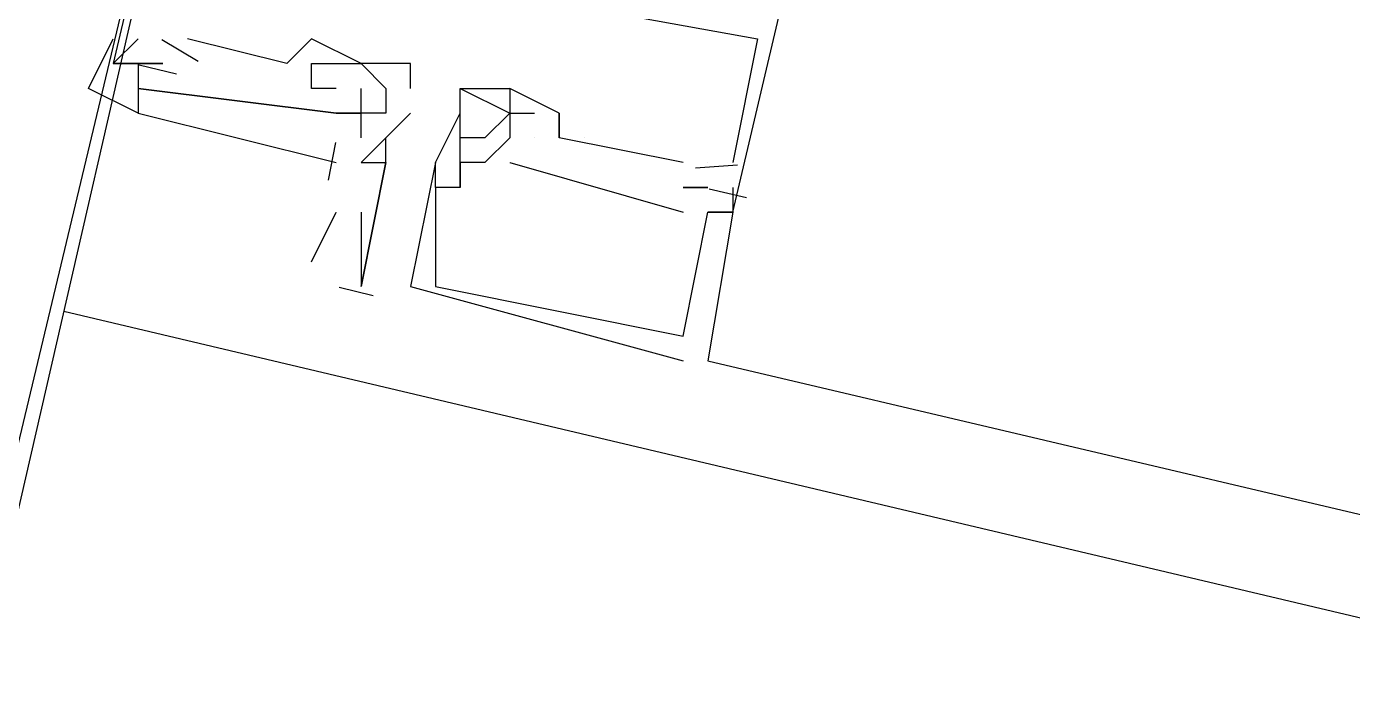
# Model space of a CAD drawing. Header units: feet. Extents: x -84 to 198, y -22 to 181.
# Drawn here: x 93.807 to 94.52, y 28.175 to 28.531 of the extents above; entities that cross this region are included whole.
import ezdxf

# ---------------------------------------------------------------- set-up
doc = ezdxf.new("R2010")
doc.units = ezdxf.units.FT
doc.layers.add('A-LINEA', color=7, linetype='CONTINUOUS')
doc.layers.add('A-MURO-CONCRETO', color=8, linetype='CONTINUOUS')

msp = doc.modelspace()

# ---------------------------------------------------------------- linework, layer by layer
at = {"layer": 'A-LINEA'}
for p, q in [((93.8667, 28.5244), (93.8667, 28.5244)), ((93.8667, 28.5244), (93.8667, 28.5244)), ((93.8667, 28.5244), (93.8667, 28.5244)), ((93.8991, 28.5123), (93.8795, 28.5239)), ((93.8991, 28.5123), (93.8795, 28.5239)), ((93.8991, 28.5123), (93.8795, 28.5239)), ((93.8933, 28.5244), (93.8933, 28.5244)), ((93.8933, 28.5244), (93.8933, 28.5244)), ((93.8933, 28.5244), (93.8933, 28.5244)), ((93.96, 28.5244), (93.96, 28.5244)), ((93.96, 28.5244), (93.96, 28.5244)), ((93.96, 28.5244), (93.96, 28.5244)), ((93.96, 28.5244), (93.96, 28.5244)), ((93.96, 28.5244), (93.96, 28.5244)), ((93.96, 28.5244), (93.96, 28.5244)), ((94.2, 28.5244), (94.2, 28.5244)), ((94.2, 28.5244), (94.2, 28.5244)), ((94.2, 28.5244), (94.2, 28.5244)), ((93.8533, 28.5111), (93.8533, 28.5111)), ((93.8533, 28.5111), (93.8533, 28.5111)), ((93.8533, 28.5111), (93.8533, 28.5111)), ((93.8533, 28.5111), (93.8533, 28.5111)), ((93.8533, 28.5111), (93.8533, 28.5111)), ((93.8533, 28.5111), (93.8533, 28.5111)), ((93.8533, 28.5111), (93.8533, 28.5111)), ((93.8667, 28.5111), (93.8667, 28.5111)), ((93.8667, 28.5111), (93.8667, 28.5111)), ((93.8667, 28.5111), (93.8667, 28.5111)), ((93.8667, 28.5111), (93.8667, 28.5111)), ((93.8667, 28.5111), (93.8667, 28.5111)), ((93.8667, 28.5111), (93.8667, 28.5111)), ((93.88, 28.5111), (93.88, 28.5111)), ((93.88, 28.5111), (93.88, 28.5111)), ((93.88, 28.5111), (93.88, 28.5111)), ((93.9467, 28.5111), (93.9467, 28.5111)), ((93.9467, 28.5111), (93.9467, 28.5111)), ((93.9467, 28.5111), (93.9467, 28.5111)), ((93.96, 28.5111), (93.96, 28.5111)), ((93.96, 28.5111), (93.96, 28.5111)), ((93.96, 28.5111), (93.96, 28.5111)), ((93.96, 28.5111), (93.96, 28.5111)), ((93.96, 28.5111), (93.96, 28.5111)), ((93.96, 28.5111), (93.96, 28.5111)), ((93.9733, 28.5111), (93.9733, 28.5111)), ((93.9733, 28.5111), (93.9733, 28.5111)), ((93.9733, 28.5111), (93.9733, 28.5111)), ((93.9867, 28.5111), (93.9867, 28.5111)), ((93.9867, 28.5111), (93.9867, 28.5111)), ((93.9867, 28.5111), (93.9867, 28.5111)), ((93.9867, 28.5111), (93.9867, 28.5111)), ((93.9867, 28.5111), (93.9867, 28.5111)), ((94.0133, 28.5111), (94.0133, 28.5111)), ((93.8873, 28.5054), (93.8673, 28.5102)), ((93.8873, 28.5054), (93.8673, 28.5102)), ((93.8873, 28.5054), (93.8673, 28.5102)), ((93.8667, 28.4978), (93.8667, 28.4978)), ((93.8667, 28.4978), (93.8667, 28.4978)), ((93.8667, 28.4978), (93.8667, 28.4978)), ((93.96, 28.4978), (93.96, 28.4978)), ((93.96, 28.4978), (93.96, 28.4978)), ((93.96, 28.4978), (93.96, 28.4978)), ((93.9733, 28.4978), (93.9733, 28.4978)), ((93.9733, 28.4978), (93.9733, 28.4978)), ((93.9733, 28.4978), (93.9733, 28.4978)), ((93.9867, 28.4978), (93.9867, 28.4978)), ((93.9867, 28.4978), (93.9867, 28.4978)), ((93.9867, 28.4978), (93.9867, 28.4978)), ((94, 28.4978), (94, 28.4978)), ((94.0133, 28.4978), (94.0133, 28.4978)), ((94.04, 28.4978), (94.04, 28.4978)), ((94.04, 28.4978), (94.04, 28.4978)), ((94.04, 28.4978), (94.04, 28.4978)), ((94.04, 28.4978), (94.04, 28.4978)), ((94.04, 28.4978), (94.04, 28.4978)), ((94.04, 28.4978), (94.04, 28.4978)), ((94.0667, 28.4978), (94.0667, 28.4978)), ((94.0667, 28.4978), (94.0667, 28.4978)), ((94.0667, 28.4978), (94.0667, 28.4978)), ((94.0667, 28.4978), (94.0667, 28.4978)), ((94.0667, 28.4978), (94.0667, 28.4978)), ((94.0667, 28.4978), (94.0667, 28.4978)), ((93.9733, 28.4844), (93.9733, 28.4844)), ((93.9733, 28.4844), (93.9733, 28.4844)), ((93.9733, 28.4844), (93.9733, 28.4844)), ((93.9733, 28.4844), (93.9733, 28.4844)), ((93.9733, 28.4844), (93.9733, 28.4844)), ((93.9733, 28.4844), (93.9733, 28.4844)), ((93.9733, 28.4844), (93.9733, 28.4844)), ((93.9733, 28.4844), (93.9733, 28.4844)), ((93.9867, 28.4844), (93.9867, 28.4844)), ((93.9867, 28.4844), (93.9867, 28.4844)), ((93.9867, 28.4844), (93.9867, 28.4844)), ((93.9867, 28.4844), (93.9867, 28.4844)), ((93.9867, 28.4844), (93.9867, 28.4844)), ((93.9867, 28.4844), (93.9867, 28.4844)), ((93.9867, 28.4844), (93.9867, 28.4844)), ((94, 28.4844), (94, 28.4844)), ((94.0133, 28.4844), (94.0133, 28.4844)), ((94.04, 28.4844), (94.04, 28.4844)), ((94.04, 28.4844), (94.04, 28.4844)), ((94.04, 28.4844), (94.04, 28.4844)), ((94.04, 28.4844), (94.04, 28.4844)), ((94.04, 28.4844), (94.04, 28.4844)), ((94.04, 28.4844), (94.04, 28.4844)), ((94.0667, 28.4844), (94.0667, 28.4844)), ((94.0667, 28.4844), (94.0667, 28.4844)), ((94.0667, 28.4844), (94.0667, 28.4844)), ((94.0667, 28.4844), (94.0667, 28.4844)), ((94.0667, 28.4844), (94.0667, 28.4844)), ((94.0667, 28.4844), (94.0667, 28.4844)), ((94.0667, 28.4844), (94.0667, 28.4844)), ((94.0667, 28.4844), (94.0667, 28.4844)), ((94.0667, 28.4844), (94.0667, 28.4844)), ((94.08, 28.4844), (94.08, 28.4844)), ((94.08, 28.4844), (94.08, 28.4844)), ((94.08, 28.4844), (94.08, 28.4844)), ((94.0933, 28.4844), (94.0933, 28.4844)), ((94.0933, 28.4844), (94.0933, 28.4844)), ((94.0933, 28.4844), (94.0933, 28.4844)), ((94.0933, 28.4844), (94.0933, 28.4844)), ((94.0933, 28.4844), (94.0933, 28.4844)), ((94.0933, 28.4844), (94.0933, 28.4844)), ((93.9691, 28.4483), (93.9731, 28.4686)), ((93.9691, 28.4483), (93.9731, 28.4686)), ((93.9691, 28.4483), (93.9731, 28.4686)), ((93.9867, 28.4711), (93.9867, 28.4711)), ((94, 28.4711), (94, 28.4711)), ((94, 28.4711), (94, 28.4711)), ((94.04, 28.4711), (94.04, 28.4711)), ((94.04, 28.4711), (94.04, 28.4711)), ((94.04, 28.4711), (94.04, 28.4711)), ((94.04, 28.4711), (94.04, 28.4711)), ((94.04, 28.4711), (94.04, 28.4711)), ((94.04, 28.4711), (94.04, 28.4711)), ((94.0667, 28.4711), (94.0533, 28.4578)), ((94.0533, 28.4711), (94.0533, 28.4711)), ((94.0667, 28.4711), (94.0533, 28.4578)), ((94.0533, 28.4711), (94.0533, 28.4711)), ((94.0667, 28.4711), (94.0533, 28.4578)), ((94.0533, 28.4711), (94.0533, 28.4711)), ((94.0667, 28.4711), (94.0667, 28.4711)), ((94.0667, 28.4711), (94.0667, 28.4711)), ((94.0667, 28.4711), (94.0667, 28.4711)), ((94.0667, 28.4711), (94.0667, 28.4711)), ((94.0667, 28.4711), (94.0667, 28.4711)), ((94.0667, 28.4711), (94.0667, 28.4711)), ((94.08, 28.4711), (94.08, 28.4711)), ((94.08, 28.4711), (94.08, 28.4711)), ((94.08, 28.4711), (94.08, 28.4711)), ((94.08, 28.4711), (94.08, 28.4711)), ((94.08, 28.4711), (94.08, 28.4711)), ((94.08, 28.4711), (94.08, 28.4711)), ((94.16, 28.4578), (94.0933, 28.4711)), ((94.0933, 28.4711), (94.0933, 28.4711)), ((94.0933, 28.4711), (94.0933, 28.4711)), ((94.16, 28.4578), (94.0933, 28.4711)), ((94.0933, 28.4711), (94.0933, 28.4711)), ((94.0933, 28.4711), (94.0933, 28.4711)), ((94.16, 28.4578), (94.0933, 28.4711)), ((94.0933, 28.4711), (94.0933, 28.4711)), ((94.0933, 28.4711), (94.0933, 28.4711)), ((94.1067, 28.4711), (94.1067, 28.4711)), ((94.1067, 28.4711), (94.1067, 28.4711)), ((94.1067, 28.4711), (94.1067, 28.4711)), ((93.9867, 28.4578), (93.9867, 28.4578)), ((94, 28.4578), (94, 28.4578)), ((94, 28.4578), (94, 28.4578)), ((94.0267, 28.4578), (94.0267, 28.4578)), ((94.0267, 28.4578), (94.0267, 28.4578)), ((94.0267, 28.4578), (94.0267, 28.4578)), ((94.0267, 28.4578), (94.0267, 28.4578)), ((94.0267, 28.4578), (94.0267, 28.4578)), ((94.0267, 28.4578), (94.0267, 28.4578)), ((94.04, 28.4578), (94.04, 28.4578)), ((94.04, 28.4578), (94.04, 28.4578)), ((94.04, 28.4578), (94.04, 28.4578)), ((94.04, 28.4578), (94.04, 28.4578)), ((94.04, 28.4578), (94.04, 28.4578)), ((94.04, 28.4578), (94.04, 28.4578)), ((94.04, 28.4578), (94.04, 28.4578)), ((94.04, 28.4578), (94.04, 28.4578)), ((94.04, 28.4578), (94.04, 28.4578)), ((94.0533, 28.4578), (94.0533, 28.4578)), ((94.0533, 28.4578), (94.0533, 28.4578)), ((94.0533, 28.4578), (94.0533, 28.4578)), ((94.0533, 28.4578), (94.0533, 28.4578)), ((94.0533, 28.4578), (94.0533, 28.4578)), ((94.0533, 28.4578), (94.0533, 28.4578)), ((94.0667, 28.4578), (94.16, 28.4311)), ((94.0667, 28.4578), (94.0667, 28.4578)), ((94.0667, 28.4578), (94.16, 28.4311)), ((94.0667, 28.4578), (94.0667, 28.4578)), ((94.0667, 28.4578), (94.16, 28.4311)), ((94.0667, 28.4578), (94.0667, 28.4578)), ((94.16, 28.4578), (94.16, 28.4578)), ((94.16, 28.4578), (94.16, 28.4578)), ((94.16, 28.4578), (94.16, 28.4578)), ((94.1891, 28.4565), (94.1665, 28.4549)), ((94.1891, 28.4565), (94.1665, 28.4549)), ((94.1891, 28.4565), (94.1665, 28.4549)), ((94.1733, 28.4578), (94.1733, 28.4578)), ((94.1733, 28.4578), (94.1733, 28.4578)), ((94.1733, 28.4578), (94.1733, 28.4578)), ((94.1867, 28.4578), (94.1867, 28.4578)), ((94.1867, 28.4578), (94.1867, 28.4578)), ((94.1867, 28.4578), (94.1867, 28.4578)), ((94.0267, 28.4444), (94.0267, 28.4444)), ((94.0267, 28.4444), (94.0267, 28.4444)), ((94.0267, 28.4444), (94.0267, 28.4444)), ((94.0267, 28.4444), (94.0267, 28.4444)), ((94.0267, 28.4444), (94.0267, 28.4444)), ((94.0267, 28.4444), (94.0267, 28.4444)), ((94.04, 28.4444), (94.04, 28.4444)), ((94.04, 28.4444), (94.04, 28.4444)), ((94.04, 28.4444), (94.04, 28.4444)), ((94.04, 28.4444), (94.04, 28.4444)), ((94.04, 28.4444), (94.04, 28.4444)), ((94.04, 28.4444), (94.04, 28.4444)), ((94.16, 28.4444), (94.16, 28.4444)), ((94.16, 28.4444), (94.16, 28.4444)), ((94.16, 28.4444), (94.16, 28.4444)), ((94.1733, 28.4444), (94.1733, 28.4444)), ((94.1733, 28.4444), (94.1733, 28.4444)), ((94.1733, 28.4444), (94.1733, 28.4444)), ((94.1733, 28.4444), (94.1733, 28.4444)), ((94.1733, 28.4444), (94.1733, 28.4444)), ((94.1733, 28.4444), (94.1733, 28.4444)), ((94.194, 28.4388), (94.1739, 28.4435)), ((94.194, 28.4388), (94.1739, 28.4435)), ((94.194, 28.4388), (94.1739, 28.4435)), ((94.1867, 28.4444), (94.1867, 28.4444)), ((94.1867, 28.4444), (94.1867, 28.4444)), ((94.1867, 28.4444), (94.1867, 28.4444)), ((93.96, 28.4044), (93.9733, 28.4311)), ((93.9733, 28.4311), (93.9733, 28.4311)), ((93.9867, 28.4311), (93.9867, 28.3911)), ((94.16, 28.4311), (94.16, 28.4311)), ((94.16, 28.4311), (94.16, 28.4311)), ((94.16, 28.4311), (94.16, 28.4311)), ((94.1733, 28.4311), (94.1733, 28.4311)), ((94.1733, 28.4311), (94.1733, 28.4311)), ((94.1733, 28.4311), (94.1733, 28.4311)), ((94.1733, 28.4311), (94.1733, 28.4311)), ((94.1733, 28.4311), (94.1733, 28.4311)), ((94.1733, 28.4311), (94.1733, 28.4311)), ((94.1733, 28.4311), (94.1733, 28.4311)), ((94.1733, 28.4311), (94.1733, 28.4311)), ((94.1733, 28.4311), (94.1733, 28.4311)), ((94.1733, 28.4311), (94.1733, 28.4311)), ((94.1733, 28.4311), (94.1733, 28.4311)), ((94.1733, 28.4311), (94.1733, 28.4311)), ((94.1867, 28.4311), (94.1867, 28.4311)), ((94.1867, 28.4311), (94.1867, 28.4311)), ((94.1867, 28.4311), (94.1867, 28.4311)), ((94.1867, 28.4311), (94.1867, 28.4311)), ((94.1867, 28.4311), (94.1867, 28.4311)), ((94.1867, 28.4311), (94.1867, 28.4311)), ((94.1867, 28.4311), (94.1867, 28.4311)), ((94.1867, 28.4311), (94.1867, 28.4311)), ((94.1867, 28.4311), (94.1867, 28.4311)), ((93.9932, 28.3861), (93.9749, 28.3905)), ((93.9867, 28.3911), (93.9867, 28.3911)), ((94.0133, 28.3911), (94.0133, 28.3911)), ((94.0133, 28.3911), (94.0133, 28.3911)), ((94.0133, 28.3911), (94.0133, 28.3911)), ((94.0267, 28.3911), (94.0267, 28.3911)), ((94.0267, 28.3911), (94.0267, 28.3911)), ((94.0267, 28.3911), (94.0267, 28.3911)), ((93.8267, 28.3778), (105.6533, 25.5778)), ((94.16, 28.3644), (94.16, 28.3644)), ((94.16, 28.3644), (94.16, 28.3644)), ((94.16, 28.3644), (94.16, 28.3644)), ((94.16, 28.3511), (94.16, 28.3511)), ((94.16, 28.3511), (94.16, 28.3511)), ((94.16, 28.3511), (94.16, 28.3511)), ((94.1733, 28.3511), (94.1733, 28.3511)), ((94.1733, 28.3511), (101.0133, 26.7378)), ((94.1733, 28.3511), (94.1733, 28.3511)), ((94.1733, 28.3511), (94.1733, 28.3511))]:
    msp.add_line(p, q, dxfattribs=at)
for points in [[(94.0133, 29.1911), (93.5867, 27.4044), (90.1867, 28.2044), (90.6, 29.9911), (94.0133, 29.1911)], [(94.24, 29.0844), (94.24, 29.1111), (94.16, 29.1244), (94.16, 29.1511), (94.0133, 29.1911), (93.8533, 28.5111)], [(94.24, 29.0844), (94.24, 29.1111), (94.16, 29.1244), (94.16, 29.1511), (94.0133, 29.1911), (93.8533, 28.5111)], [(94.24, 29.0844), (94.24, 29.1111), (94.16, 29.1244), (94.16, 29.1511), (94.0133, 29.1911), (93.8533, 28.5111)], [(94.1867, 28.4444), (94.1867, 28.4311), (94.1733, 28.4311), (94.1867, 28.4311), (94.3467, 29.1111), (94.2, 29.1511)], [(94.1867, 28.4444), (94.1867, 28.4311), (94.1733, 28.4311), (94.1867, 28.4311), (94.3467, 29.1111), (94.2, 29.1511)], [(94.1867, 28.4444), (94.1867, 28.4311), (94.1733, 28.4311), (94.1867, 28.4311), (94.3467, 29.1111), (94.2, 29.1511)], [(94.1333, 28.5378), (94.0533, 28.5644), (94.0533, 28.5511), (94.2, 28.5244), (94.1867, 28.4578)], [(94.1333, 28.5378), (94.0533, 28.5644), (94.0533, 28.5511), (94.2, 28.5244), (94.1867, 28.4578)], [(94.1333, 28.5378), (94.0533, 28.5644), (94.0533, 28.5511), (94.2, 28.5244), (94.1867, 28.4578)], [(93.8667, 28.5111), (93.8667, 28.5111), (93.8667, 28.5111), (93.88, 28.5111), (93.8667, 28.5111), (93.8667, 28.4978), (93.8667, 28.4844), (93.84, 28.4978), (93.8533, 28.5244)], [(93.8667, 28.5111), (93.8533, 28.5111), (93.8667, 28.5244)], [(93.8667, 28.5111), (93.8533, 28.5111), (93.8667, 28.5244)], [(93.8667, 28.5111), (93.8533, 28.5111), (93.8667, 28.5244)], [(93.96, 28.5244), (93.9467, 28.5111), (93.8933, 28.5244)], [(93.96, 28.5244), (93.9467, 28.5111), (93.8933, 28.5244)], [(93.96, 28.5244), (93.9467, 28.5111), (93.8933, 28.5244)], [(93.9733, 28.4978), (93.96, 28.4978), (93.96, 28.5111), (93.9733, 28.5111), (93.9867, 28.5111), (93.96, 28.5244)], [(93.9733, 28.4978), (93.96, 28.4978), (93.96, 28.5111), (93.9733, 28.5111), (93.9867, 28.5111), (93.96, 28.5244)], [(93.9733, 28.4978), (93.96, 28.4978), (93.96, 28.5111), (93.9733, 28.5111), (93.9867, 28.5111), (93.96, 28.5244)], [(93.8533, 28.5111), (93.8667, 28.5111), (93.8533, 28.5111)], [(93.88, 28.5111), (93.88, 28.5111), (93.8667, 28.5111)], [(93.88, 28.5111), (93.88, 28.5111), (93.8667, 28.5111)], [(93.88, 28.5111), (93.88, 28.5111), (93.8667, 28.5111)], [(93.9867, 28.5111), (94, 28.4978), (94, 28.4844), (93.9867, 28.4844), (93.9867, 28.4978)], [(94.0133, 28.4978), (94.0133, 28.5111), (93.9867, 28.5111), (93.9867, 28.5111), (93.9867, 28.5111), (93.9867, 28.5111), (93.9867, 28.5111)], [(93.9733, 28.4844), (93.8667, 28.4978), (93.8667, 28.4844), (93.9733, 28.4578)], [(93.8667, 28.4978), (93.9733, 28.4844), (93.9867, 28.4844), (93.9733, 28.4844), (93.9733, 28.4844)], [(93.9733, 28.4844), (93.8667, 28.4978), (93.8667, 28.4844), (93.9733, 28.4578)], [(93.8667, 28.4978), (93.9733, 28.4844), (93.9867, 28.4844), (93.9733, 28.4844), (93.9733, 28.4844)], [(93.9733, 28.4844), (93.8667, 28.4978), (93.8667, 28.4844), (93.9733, 28.4578)], [(93.8667, 28.4978), (93.9733, 28.4844), (93.9867, 28.4844), (93.9733, 28.4844), (93.9733, 28.4844)], [(94.0267, 28.4578), (94.04, 28.4844), (94.04, 28.4978), (94.0667, 28.4978), (94.0667, 28.4844), (94.0667, 28.4844), (94.0667, 28.4844), (94.0667, 28.4844), (94.0667, 28.4711), (94.0667, 28.4711), (94.0533, 28.4578), (94.04, 28.4578), (94.04, 28.4578), (94.04, 28.4711)], [(94.0267, 28.4578), (94.04, 28.4844), (94.04, 28.4978), (94.0667, 28.4978), (94.0667, 28.4844), (94.0667, 28.4844), (94.0667, 28.4844), (94.0667, 28.4844), (94.0667, 28.4711), (94.0667, 28.4711), (94.0533, 28.4578), (94.04, 28.4578), (94.04, 28.4578), (94.04, 28.4711)], [(94.0267, 28.4578), (94.04, 28.4844), (94.04, 28.4978), (94.0667, 28.4978), (94.0667, 28.4844), (94.0667, 28.4844), (94.0667, 28.4844), (94.0667, 28.4844), (94.0667, 28.4711), (94.0667, 28.4711), (94.0533, 28.4578), (94.04, 28.4578), (94.04, 28.4578), (94.04, 28.4711)], [(94.04, 28.4978), (94.0667, 28.4844), (94.0533, 28.4711), (94.04, 28.4711), (94.04, 28.4844)], [(94.04, 28.4978), (94.0667, 28.4844), (94.0533, 28.4711), (94.04, 28.4711), (94.04, 28.4844)], [(94.04, 28.4978), (94.0667, 28.4844), (94.0533, 28.4711), (94.04, 28.4711), (94.04, 28.4844)], [(94.0933, 28.4844), (94.0933, 28.4711), (94.0933, 28.4844), (94.0667, 28.4978), (94.0667, 28.4844), (94.08, 28.4844)], [(94.0933, 28.4844), (94.0933, 28.4711), (94.0933, 28.4844), (94.0667, 28.4978), (94.0667, 28.4844), (94.08, 28.4844)], [(94.0933, 28.4844), (94.0933, 28.4711), (94.0933, 28.4844), (94.0667, 28.4978), (94.0667, 28.4844), (94.08, 28.4844)], [(93.9867, 28.4711), (93.9867, 28.4711), (93.9867, 28.4844), (93.9733, 28.4844), (93.9867, 28.4844), (93.9867, 28.4844), (93.9867, 28.4844), (93.9867, 28.4844)], [(94, 28.4711), (93.9867, 28.4578), (93.9867, 28.4578), (94, 28.4578), (94, 28.4578), (93.9867, 28.3911), (93.9867, 28.3911), (94, 28.4578), (94, 28.4711), (94.0133, 28.4844)], [(94.04, 28.4578), (94.04, 28.4444), (94.0267, 28.4444), (94.0267, 28.4578), (94.0133, 28.3911), (94.16, 28.3511)], [(94.04, 28.4578), (94.04, 28.4444), (94.0267, 28.4444), (94.0267, 28.4578), (94.0133, 28.3911), (94.16, 28.3511)], [(94.04, 28.4578), (94.04, 28.4444), (94.0267, 28.4444), (94.0267, 28.4578), (94.0133, 28.3911), (94.16, 28.3511)], [(94.04, 28.4444), (94.04, 28.4444), (94.04, 28.4444), (94.04, 28.4444), (94.04, 28.4578)], [(94.04, 28.4444), (94.04, 28.4444), (94.04, 28.4444), (94.04, 28.4444), (94.04, 28.4578)], [(94.04, 28.4444), (94.04, 28.4444), (94.04, 28.4444), (94.04, 28.4444), (94.04, 28.4578)], [(94.0267, 28.4444), (94.0267, 28.3911), (94.0267, 28.3911), (94.16, 28.3644), (94.16, 28.3644), (94.1733, 28.4311), (94.1867, 28.4311), (94.1733, 28.3511), (94.1733, 28.3511)], [(94.0267, 28.4444), (94.0267, 28.3911), (94.0267, 28.3911), (94.16, 28.3644), (94.16, 28.3644), (94.1733, 28.4311), (94.1867, 28.4311), (94.1733, 28.3511), (94.1733, 28.3511)], [(94.0267, 28.4444), (94.0267, 28.3911), (94.0267, 28.3911), (94.16, 28.3644), (94.16, 28.3644), (94.1733, 28.4311), (94.1867, 28.4311), (94.1733, 28.3511), (94.1733, 28.3511)], [(94.1733, 28.4444), (94.16, 28.4444), (94.1733, 28.4444)], [(94.1733, 28.4444), (94.16, 28.4444), (94.1733, 28.4444)], [(94.1733, 28.4444), (94.16, 28.4444), (94.1733, 28.4444)]]:
    msp.add_lwpolyline(points, dxfattribs=at)
at = {"layer": 'A-MURO-CONCRETO'}
msp.add_lwpolyline([(90.4133, 29.1911), (94.0133, 29.1911), (93.7867, 28.2044), (90.4133, 29.1911), (90.4133, 29.1911)], dxfattribs=at)

doc.saveas('drawing.dxf')
